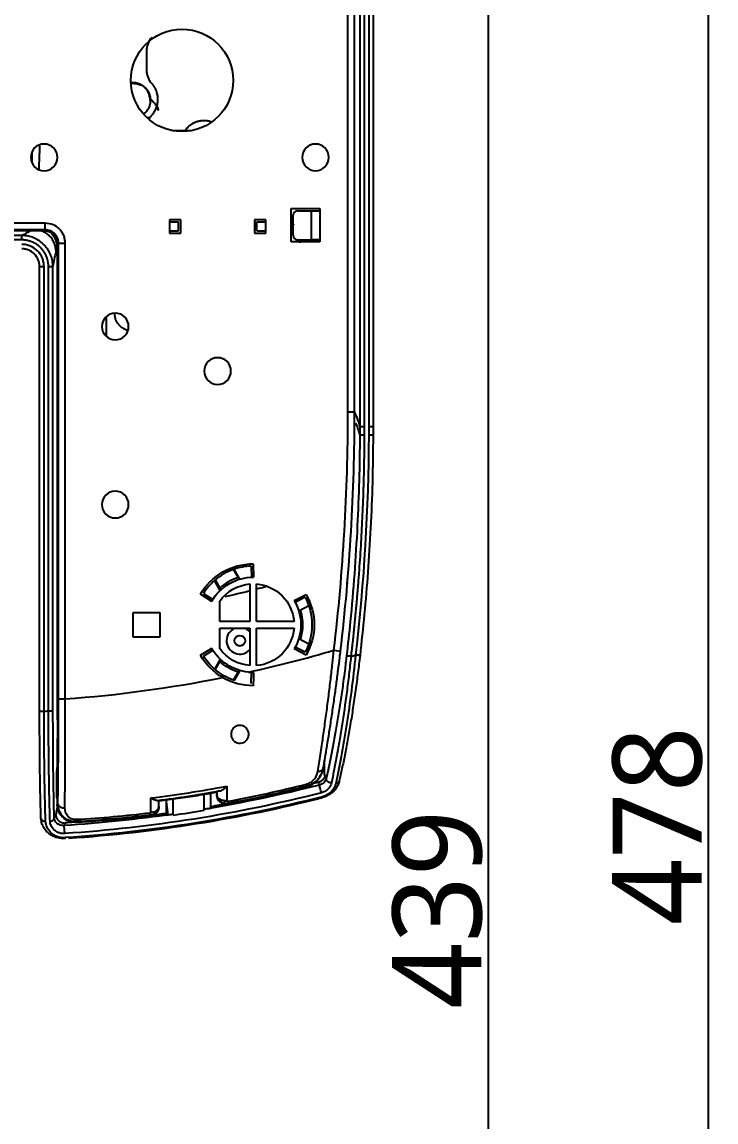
# Model space of a CAD drawing. Header units: millimetres. Extents: x 22 to 2359, y 6 to 1660.
# Drawn here: x 2047.5 to 2203.5, y 1079.8 to 1327 of the extents above; entities that cross this region are included whole.
import ezdxf

# ---------------------------------------------------------------- set-up
doc = ezdxf.new("R2010")
doc.units = ezdxf.units.MM
doc.layers.get('Defpoints').update_dxf_attribs({"linetype": 'CONTINUOUS'})
doc.layers.add('1LINE', color=7, linetype='CONTINUOUS')
doc.styles.add('Annotative', font='malgun.ttf')
doc.dimstyles.new('WOO', dxfattribs={"dimtxt": 20, "dimasz": 2, "dimexe": 1.25, "dimexo": 0.3, "dimgap": 1, "dimtad": 1, "dimdec": 1, "dimzin": 1, "dimdsep": 46, "dimtxsty": 'Annotative', "dimcen": 0, "dimclrd": 1, "dimclre": 1, "dimclrt": 2, "dimadec": 0, "dimazin": 0, "dimtfac": 1, "dimtdec": 1, "dimtofl": 0, "dimtmove": 0, "dimatfit": 3, "dimfxl": 0, "dimarcsym": 0})

# ---------------------------------------------------------------- blocks, each defined once
blk = doc.blocks.new('*D13')
at = {"layer": '1LINE', "color": 1, "lineweight": -2}
for p, q in [((1916.75, 1347.55), (2153.47, 1347.55)), ((2152.22, 1345.55), (2152.22, 910.69)), ((1846.75, 908.69), (2153.47, 908.69))]:
    blk.add_line(p, q, dxfattribs=at)
at = {"layer": '1LINE', "color": 1}
for points in [[(2151.88, 1345.55), (2152.55, 1345.55), (2152.22, 1347.55)], [(2151.88, 910.69), (2152.55, 910.69), (2152.22, 908.69)]]:
    blk.add_solid(points, dxfattribs=at)
at = {"layer": 'Defpoints', "color": 0}
for p in [(1916.45, 1347.55), (1846.45, 908.69), (2152.22, 908.69)]:
    blk.add_point(p, dxfattribs=at)
at = {"layer": '1LINE', "color": 2, "insert": (2140.88, 1127.6), "char_height": 20, "attachment_point": 5, "rotation": 90, "style": 'Annotative'}
blk.add_mtext('439', dxfattribs=at)
blk = doc.blocks.new('*D14')
at = {"layer": '1LINE', "color": 1, "lineweight": -2}
for p, q in [((1916.75, 1386.55), (2202.92, 1386.55)), ((2201.67, 1384.55), (2201.67, 910.69)), ((1846.75, 908.69), (2202.92, 908.69))]:
    blk.add_line(p, q, dxfattribs=at)
at = {"layer": '1LINE', "color": 1}
for points in [[(2201.33, 1384.55), (2202, 1384.55), (2201.67, 1386.55)], [(2201.33, 910.69), (2202, 910.69), (2201.67, 908.69)]]:
    blk.add_solid(points, dxfattribs=at)
at = {"layer": 'Defpoints', "color": 0}
for p in [(1916.45, 1386.55), (1846.45, 908.69), (2201.67, 908.69)]:
    blk.add_point(p, dxfattribs=at)
at = {"layer": '1LINE', "color": 2, "insert": (2190.34, 1146.45), "char_height": 20, "attachment_point": 5, "rotation": 90, "style": 'Annotative'}
blk.add_mtext('478', dxfattribs=at)

msp = doc.modelspace()

# ---------------------------------------------------------------- linework, layer by layer
at = {"layer": '1LINE'}
for p, q in [((2120.73, 1239.38), (2120.73, 1372.55)), ((2122.23, 1239.38), (2122.23, 1372.55)), ((2074.11, 1312.8), (2074.11, 1312.92)), ((2076.09, 1310.57), (2076.09, 1310.69)), ((2076.31, 1309.7), (2076.31, 1309.77)), ((2085.59, 1302.55), (2081.32, 1302.55)), ((2107.95, 1285.05), (2114.45, 1285.05)), ((2107.95, 1277.55), (2107.95, 1285.05)), ((2114.45, 1285.05), (2114.45, 1277.55)), ((2108.45, 1279.05), (2108.45, 1283.55)), ((2109.45, 1284.55), (2112.45, 1284.55)), ((2112.45, 1284.55), (2112.45, 1278.05)), ((2112.45, 1284.55), (2114.45, 1284.55)), ((2052.7, 1281.79), (1995.45, 1281.79)), ((2052.7, 1280.29), (1995.45, 1280.29)), ((2052.7, 1280.29), (2052.45, 1280.03)), ((2052.7, 1280.29), (2052.7, 1281.79)), ((2083.15, 1282.55), (2080.65, 1282.55)), ((2080.65, 1282.55), (2080.65, 1279.55)), ((2080.65, 1282.05), (2082.65, 1282.05)), ((2082.65, 1280.05), (2082.65, 1282.05)), ((2083.15, 1279.55), (2083.15, 1282.55)), ((2102.25, 1282.55), (2099.75, 1282.55)), ((2099.75, 1282.55), (2099.75, 1279.55)), ((2100.25, 1280.05), (2100.25, 1282.05)), ((2100.25, 1282.05), (2102.25, 1282.05)), ((2102.25, 1279.55), (2102.25, 1282.55)), ((2047.48, 1279.01), (1958.85, 1279.01)), ((2047.48, 1278.01), (1958.85, 1278.01)), ((2052.45, 1280.03), (1995.45, 1280.03)), ((2047.48, 1278.01), (2047.48, 1279.01)), ((2052.45, 1280.03), (2052.45, 1280.03)), ((2080.65, 1280.05), (2082.65, 1280.05)), ((2080.65, 1279.55), (2083.15, 1279.55)), ((2099.75, 1279.55), (2102.25, 1279.55)), ((2100.25, 1280.05), (2102.25, 1280.05)), ((2109.45, 1278.05), (2112.45, 1278.05)), ((2114.45, 1278.05), (2112.45, 1278.05)), ((2055.7, 1277.29), (2055.45, 1277.03)), ((2055.45, 1170.23), (2055.45, 1277.03)), ((2055.45, 1277.03), (2055.45, 1277.03)), ((2055.7, 1174.89), (2055.7, 1277.29)), ((2055.7, 1277.29), (2057.2, 1277.29)), ((2057.2, 1174.89), (2057.2, 1277.29)), ((2114.45, 1277.55), (2107.95, 1277.55)), ((2051.43, 1272.05), (2052.43, 1272.05)), ((2120.73, 1239.38), (2122.23, 1239.38)), ((2124.4, 1236.04), (2123.4, 1236.04)), ((2126.4, 1236.04), (2125.4, 1236.04)), ((2124.4, 1234.13), (2123.4, 1234.14)), ((2126.4, 1234.12), (2125.4, 1234.13)), ((2095, 1203.98), (2096.04, 1202.17)), ((2096.47, 1201.83), (2095.19, 1204.04)), ((2098.96, 1204.74), (2099.05, 1202.24)), ((2099.44, 1205.25), (2099.55, 1202.25)), ((2092.05, 1199.28), (2090.77, 1201.49)), ((2090.92, 1201.62), (2091.96, 1199.81)), ((2096.12, 1202.14), (2096.33, 1201.78)), ((2088.28, 1198.57), (2090.39, 1197.24)), ((2092.15, 1199.37), (2091.95, 1199.73)), ((2098.7, 1200.72), (2098.7, 1192.3)), ((2100.2, 1192.3), (2100.2, 1200.72)), ((2090.14, 1196.81), (2087.59, 1198.41)), ((2091.95, 1192.3), (2091.95, 1196.88)), ((2108.67, 1196.99), (2111.32, 1198.39)), ((2111.12, 1197.72), (2108.91, 1196.55)), ((2072.45, 1194.3), (2078.45, 1194.3)), ((2072.45, 1188.8), (2072.45, 1194.3)), ((2078.45, 1194.3), (2078.45, 1188.8)), ((2109.68, 1194.69), (2111.92, 1195.88)), ((2098.7, 1192.3), (2091.95, 1192.3)), ((2108.62, 1192.3), (2100.2, 1192.3)), ((2078.45, 1188.8), (2072.45, 1188.8)), ((2091.95, 1190.8), (2098.7, 1190.8)), ((2091.95, 1186.22), (2091.95, 1190.8)), ((2098.7, 1190.8), (2098.7, 1182.38)), ((2100.2, 1190.8), (2108.62, 1190.8)), ((2100.2, 1182.38), (2100.2, 1190.8)), ((2087.59, 1184.69), (2090.14, 1186.29)), ((2111.12, 1185.38), (2108.91, 1186.55)), ((2111.92, 1187.22), (2109.68, 1188.41)), ((2088.28, 1184.53), (2090.39, 1185.86)), ((2092.05, 1183.83), (2090.77, 1181.61)), ((2092.15, 1183.73), (2091.95, 1183.37)), ((2111.32, 1184.71), (2108.67, 1186.11)), ((2117.58, 1185.84), (2119.07, 1185.66)), ((2090.92, 1181.48), (2091.96, 1183.29)), ((2096.47, 1181.28), (2095.19, 1179.06)), ((2096.12, 1180.96), (2096.33, 1181.32)), ((2095, 1179.12), (2096.04, 1180.93)), ((2098.96, 1178.36), (2099.05, 1180.86)), ((2055.7, 1174.89), (2057.2, 1174.89)), ((2055.34, 1152.66), (2055.34, 1158.85)), ((2079.95, 1151.85), (2079.95, 1152.03)), ((2080.37, 1148.87), (2079.95, 1151.85)), ((2079.95, 1148.81), (2079.95, 1151.85)), ((2093.63, 1151.33), (2093.63, 1151.43)), ((2076.51, 1148.82), (2076.51, 1148.73))]:
    msp.add_line(p, q, dxfattribs=at)
for centre, radius in [((2083.45, 1313.85), 11.5), ((2096.45, 1187.97), 1.2)]:
    msp.add_circle(centre, radius, dxfattribs=at)
at = {"layer": '1LINE', "extrusion": (0, 0, -1)}
for centre in [(-2052.45, 1296.55), (-2113.45, 1296.55), (-2068.45, 1258.55), (-2091.45, 1248.55), (-2068.45, 1218.55)]:
    msp.add_circle(centre, 3, dxfattribs=at)
at = {"layer": '1LINE'}
for centre, radius, start, end in [((2109.45, 1283.55), 1, 90, 180), ((2109.45, 1279.05), 1, 180, 270), ((1663.23, 1239.38), 457.5, 353.279, 0), ((1663.23, 1239.38), 459, 353.279, 360), ((2099.45, 1191.55), 13.2, 109.7099, 130.2901), ((2099.45, 1191.55), 13.2, 92.1415, 108.8615), ((2099.45, 1191.55), 13.2, 131.1385, 147.8585), ((2099.45, 1191.55), 11.15, 107.7939, 132.2061), ((2099.45, 1191.55), 11.15, 342.4725, 17.5275), ((2096.45, 1187.97), 3, 109.3218, 318.5943), ((2096.45, 1187.97), 3, 41.4112, 70.6781), ((2036.05, 1463.59), 289.47, 282.4339, 286.3603), ((2036.05, 1463.49), 291.81, 287.0101, 287.2247), ((2036.05, 1463.59), 289.47, 274.1907, 281.2647), ((2036.05, 1463.49), 291.81, 273.2216, 273.4184), ((2036.05, 1463.49), 320.64, 273.9155, 284.2607), ((2036.05, 1463.49), 317.96, 278.2104, 279.487), ((2036.05, 1463.49), 317.72, 279.4941, 279.7684), ((2036.05, 1463.49), 317.72, 278.0198, 278.2165)]:
    msp.add_arc(centre, radius, start, end, dxfattribs=at)
at = {"layer": '1LINE', "extrusion": (0, 0, -1)}
for centre, radius, start, end in [((-2099.45, 1191.55), 13.7, 30.0499, 89.9501), ((-2099.45, 1191.55), 10.7, 29.4631, 90.5369), ((-2099.45, 1191.55), 9.2, 35.3911, 85.324), ((-2099.45, 1191.55), 9.2, 94.676, 175.324), ((-2099.45, 1191.55), 10.7, 149.4631, 210.5369), ((-2099.45, 1191.55), 13.2, 152.1415, 160.8562), ((-2099.45, 1191.55), 13.7, 150.0499, 209.9501), ((-2099.45, 1191.55), 13.2, 160.8562, 199.1438), ((-2099.45, 1191.55), 9.2, 184.676, 265.324), ((-2099.45, 1191.55), 10.7, 275.791, 330.5369), ((-2099.45, 1191.55), 9.2, 274.676, 324.6089), ((-2099.45, 1191.55), 13.2, 199.1438, 207.8585), ((-2099.45, 1191.55), 13.7, 300.052, 329.9501), ((-2099.45, 1191.55), 13.2, 311.1385, 327.8585), ((-2099.45, 1191.55), 11.15, 287.7939, 312.2061), ((-2036.05, 1463.49), 317.74, 255.7373, 260.5066), ((-2036.05, 1463.49), 319.53, 255.7373, 266.2225), ((-2036.05, 1463.49), 320.46, 255.7389, 266.2145), ((-2036.05, 1463.49), 317.74, 261.7841, 266.2225)]:
    msp.add_arc(centre, radius, start, end, dxfattribs=at)
at = {"layer": '1LINE', "extrusion": (7.49855e-33, 6.12303e-17, -1)}
msp.add_arc((-2099.45, 1191.55), 13.2, 289.7099, 310.2901, dxfattribs=at)
at = {"layer": '1LINE'}
for centre, major_axis, ratio, start_param, end_param in [((2093.27, 1153.39), (-2, 0), 0.999843, 0, 1.752522), ((2076.27, 1150.81), (2, 0), 0.999845, 4.832252, 6.283185)]:
    msp.add_ellipse(centre, major_axis=major_axis, ratio=ratio, start_param=start_param, end_param=end_param, dxfattribs=at)
for points, degree in [([(2124.42, 1389.92), (2124.41, 1290.5), (2124.4, 1236.04)], 2), ([(2075.45, 1320.27), (2075.45, 1318.97), (2075.45, 1317.67), (2075.45, 1316.37)], 3), ([(2076.31, 1309.77), (2076.76, 1309.27), (2077.2, 1308.77), (2077.65, 1308.27)], 3), ([(2076.77, 1309.18), (2076.62, 1309.36), (2076.46, 1309.53), (2076.31, 1309.7)], 3), ([(2076.31, 1309.7), (2076.31, 1309.62), (2076.32, 1309.54), (2076.32, 1309.46)], 3), ([(2076.38, 1305.45), (2076.13, 1305.45), (2075.88, 1305.45), (2075.64, 1305.45)], 3), ([(2049.66, 1297.57), (2049.68, 1296.91), (2049.71, 1296.26), (2049.73, 1295.63)], 3), ([(2049.45, 1280.03), (2048.73, 1279.69), (2048.08, 1279.35), (2047.48, 1279.01)], 3), ([(2051.45, 1172.14), (2051.44, 1205.44), (2051.44, 1238.74), (2051.43, 1272.05)], 3), ([(2053.45, 1172.2), (2053.44, 1213.69), (2053.43, 1272.05)], 2), ([(2066.45, 1256.38), (2066.45, 1257.84), (2066.45, 1259.3), (2066.45, 1260.76)], 3), ([(2122.19, 1239.31), (2122.72, 1238.22), (2123.12, 1237.13), (2123.4, 1236.04)], 3), ([(2122.45, 1236.88), (2122.85, 1235.96), (2123.17, 1235.05), (2123.4, 1234.14)], 3), ([(2124.4, 1236.04), (2124.4, 1235.09), (2124.4, 1234.13)], 2), ([(2124.4, 1234.13), (2124.35, 1221.7), (2122.85, 1196.83), (2121.41, 1184.44)], 2), ([(2125.4, 1234.13), (2125.33, 1217.64), (2124.34, 1201.15), (2122.46, 1184.76)], 3), ([(2095.19, 1204.04), (2095.12, 1204.02), (2095.06, 1204), (2095, 1203.98)], 3), ([(2090.92, 1201.62), (2090.87, 1201.58), (2090.82, 1201.54), (2090.77, 1201.49)], 3), ([(2096.12, 1202.14), (2096.11, 1202.14), (2096.08, 1202.15), (2096.06, 1202.16), (2096.04, 1202.17)], 3), ([(2091.96, 1199.81), (2091.96, 1199.8), (2091.95, 1199.77), (2091.95, 1199.74), (2091.95, 1199.73)], 3), ([(2098.73, 1199.16), (2096.85, 1198.69), (2094.96, 1198.24), (2093.07, 1197.81)], 3), ([(2102.32, 1200.08), (2101.62, 1199.9), (2100.92, 1199.72), (2100.22, 1199.54)], 3), ([(2090.46, 1197.24), (2090.2, 1197.18), (2089.94, 1197.13), (2089.68, 1197.07)], 3), ([(2090.92, 1181.48), (2090.87, 1181.52), (2090.82, 1181.57), (2090.77, 1181.61)], 3), ([(2091.96, 1183.29), (2091.96, 1183.3), (2091.95, 1183.33), (2091.95, 1183.36), (2091.95, 1183.37)], 3), ([(2099.44, 1177.85), (2097.03, 1177.85), (2094.68, 1178.49), (2092.59, 1179.69)], 3), ([(2095.19, 1179.06), (2095.12, 1179.08), (2095.06, 1179.1), (2095, 1179.12)], 3), ([(2096.12, 1180.96), (2096.11, 1180.96), (2096.08, 1180.95), (2096.06, 1180.94), (2096.04, 1180.93)], 3), ([(2098.37, 1180.91), (2098.57, 1180.89), (2098.96, 1180.86), (2099.36, 1180.85), (2099.55, 1180.85)], 3), ([(2099.55, 1180.85), (2099.53, 1180.35), (2099.5, 1179.35), (2099.46, 1178.35), (2099.44, 1177.85)], 3), ([(2115.01, 1158.54), (2115.03, 1158.67)], 1), ([(2115.85, 1156.96), (2115.76, 1157.21), (2115.67, 1157.47), (2115.58, 1157.72)], 3), ([(2089.96, 1150.68), (2097.12, 1151.9), (2104.23, 1153.39), (2111.29, 1155.16)], 3), ([(2111.47, 1155.21), (2111.41, 1155.19), (2111.35, 1155.18), (2111.29, 1155.16)], 3), ([(2111.37, 1155.74), (2111.44, 1155.5), (2111.48, 1155.32), (2111.49, 1155.32)], 3), ([(2111.49, 1155.32), (2111.48, 1155.28), (2111.47, 1155.25), (2111.47, 1155.21)], 3), ([(2114.11, 1156.15), (2113.74, 1156.06), (2113.38, 1155.97), (2113.02, 1155.88)], 3), ([(2114.33, 1155.54), (2114.25, 1155.74), (2114.18, 1155.95), (2114.11, 1156.15)], 3), ([(2055.34, 1152.66), (2055.41, 1151.21)], 1), ([(2078.27, 1151.98), (2079.72, 1152.16), (2082.61, 1152.56), (2086.95, 1153.22), (2089.83, 1153.7), (2091.27, 1153.96)], 3), ([(2081.45, 1149.02), (2081.45, 1149.38), (2081.45, 1150.1), (2081.45, 1151.17), (2081.45, 1151.89), (2081.45, 1152.24)], 3), ([(2088.45, 1150.11), (2088.45, 1150.47), (2088.45, 1151.19), (2088.45, 1152.27), (2088.45, 1152.99), (2088.45, 1153.35)], 3), ([(2089.95, 1150.37), (2089.95, 1151.43), (2089.95, 1152.48), (2089.95, 1153.54)], 3), ([(2091.44, 1152.59), (2091.44, 1152.49)], 1), ([(2115.03, 1152.73), (2115.04, 1152.71), (2115.02, 1152.78), (2114.99, 1152.9)], 3), ([(2059.7, 1147.2), (2066.49, 1147.61), (2073.25, 1148.27), (2079.96, 1149.16)], 3), ([(2076.25, 1149.24), (2070.76, 1148.58), (2065.25, 1148.09), (2059.74, 1147.77)], 3), ([(2079.96, 1149.17), (2078.81, 1149.02), (2077.66, 1148.87), (2076.51, 1148.73)], 3), ([(2078.15, 1150.03), (2078.15, 1150.13)], 1), ([(2093.63, 1151.33), (2092.41, 1151.11), (2091.18, 1150.89), (2089.96, 1150.68)], 3), ([(2093.63, 1151.43), (2093.64, 1151.43), (2093.72, 1151.45), (2093.82, 1151.46)], 3), ([(2055.07, 1149), (2054.96, 1148.71), (2054.85, 1148.42), (2054.75, 1148.13)], 3), ([(2057.2, 1147.02), (2057.13, 1146.83), (2057.05, 1146.63), (2056.98, 1146.43)], 3), ([(2059.2, 1147.18), (2058.53, 1147.13), (2057.87, 1147.08), (2057.2, 1147.02)], 3), ([(2059.75, 1147.32), (2059.71, 1147.28), (2059.67, 1147.24), (2059.63, 1147.2)], 3), ([(2059.63, 1147.2), (2059.66, 1147.2), (2059.68, 1147.2), (2059.7, 1147.2)], 3), ([(2079.95, 1148.81), (2080.09, 1148.83), (2080.23, 1148.85), (2080.37, 1148.87)], 3)]:
    msp.add_open_spline(points, degree=degree, dxfattribs=at)
for points, degree, knots in [([(2125.42, 1389.92), (2125.42, 1372.49), (2125.41, 1337.74), (2125.41, 1286.44), (2125.41, 1252.58), (2125.4, 1236.04)], 3, [0, 0, 0, 0, 0.339747, 0.677578, 1, 1, 1, 1]), ([(2126.42, 1389.92), (2126.42, 1363.78), (2126.41, 1312.49), (2126.41, 1261.2), (2126.4, 1236.04)], 3, [0, 0, 0, 0, 0.509534, 1, 1, 1, 1]), ([(2123.42, 1375.47), (2123.42, 1369.48), (2123.42, 1357.55), (2123.41, 1333.91), (2123.41, 1304.74), (2123.41, 1275.82), (2123.41, 1252.99), (2123.4, 1241.67), (2123.4, 1236.04)], 3, [0, 0, 0, 0, 0.128865, 0.256616, 0.50875, 0.75651, 0.878792, 1, 1, 1, 1]), ([(2076.64, 1323.51), (2076.46, 1323.27), (2076.19, 1322.92), (2075.92, 1322.4), (2075.75, 1321.99), (2075.62, 1321.57), (2075.52, 1321.15), (2075.46, 1320.71), (2075.46, 1320.42), (2075.45, 1320.27)], 3, [0, 0, 0, 0, 0.249985, 0.374735, 0.500485, 0.625722, 0.750081, 0.87452, 1, 1, 1, 1]), ([(2075.45, 1316.37), (2075.45, 1316.3), (2075.46, 1316.15), (2075.48, 1315.86), (2075.52, 1315.49), (2075.62, 1315.06), (2075.75, 1314.64), (2075.92, 1314.24), (2076.13, 1313.85), (2076.37, 1313.48), (2076.55, 1313.25), (2076.64, 1313.13)], 3, [0, 0, 0, 0, 0.062948, 0.12555, 0.250182, 0.374886, 0.500583, 0.625806, 0.750144, 0.874554, 1, 1, 1, 1]), ([(2071.99, 1313.39), (2072.05, 1313.4), (2072.16, 1313.4), (2072.34, 1313.41), (2072.52, 1313.4), (2072.71, 1313.39), (2072.89, 1313.37), (2073.08, 1313.34), (2073.25, 1313.3), (2073.44, 1313.25), (2073.61, 1313.2), (2073.84, 1313.11), (2074.07, 1313.02), (2074.29, 1312.9), (2074.45, 1312.8), (2074.6, 1312.7), (2074.8, 1312.56), (2075.03, 1312.37), (2075.29, 1312.11), (2075.53, 1311.82), (2075.74, 1311.51), (2075.92, 1311.19), (2076.07, 1310.85), (2076.18, 1310.5), (2076.27, 1310.14), (2076.3, 1309.89), (2076.31, 1309.77)], 3, [0, 0, 0, 0, 0.02809, 0.053355, 0.086996, 0.112246, 0.14601, 0.171462, 0.2055, 0.230889, 0.264601, 0.289836, 0.348772, 0.382656, 0.408205, 0.442106, 0.467412, 0.526287, 0.585354, 0.644833, 0.703848, 0.762734, 0.822001, 0.881435, 0.940598, 1, 1, 1, 1]), ([(2073.9, 1312.85), (2073.82, 1312.88), (2073.73, 1312.91), (2073.44, 1312.99), (2073.23, 1313.05), (2072.7, 1313.13), (2072.37, 1313.15), (2072.05, 1313.13)], 3, [0, 0, 0, 0, 0.156489, 0.156489, 0.498408, 0.498408, 1, 1, 1, 1]), ([(2074.11, 1312.8), (2074.1, 1312.8), (2074.07, 1312.8), (2073.96, 1312.83), (2073.9, 1312.85)], 3, [0, 0, 0, 0, 0.413147, 1, 1, 1, 1]), ([(2076.09, 1310.69), (2076.07, 1310.75), (2076.03, 1310.87), (2075.92, 1311.11), (2075.78, 1311.39), (2075.57, 1311.71), (2075.33, 1312), (2075.06, 1312.28), (2074.77, 1312.52), (2074.5, 1312.71), (2074.27, 1312.84), (2074.16, 1312.9), (2074.11, 1312.92)], 3, [0, 0, 0, 0, 0.062813, 0.125261, 0.249615, 0.374241, 0.49983, 0.624493, 0.748833, 0.873995, 0.945995, 1, 1, 1, 1]), ([(2076.64, 1313.13), (2076.69, 1313.07), (2076.79, 1312.96), (2076.94, 1312.75), (2077.12, 1312.49), (2077.31, 1312.17), (2077.48, 1311.82), (2077.62, 1311.46), (2077.75, 1311.08), (2077.84, 1310.7), (2077.91, 1310.32), (2077.95, 1309.93), (2077.96, 1309.54), (2077.94, 1309.15), (2077.9, 1308.76), (2077.83, 1308.38), (2077.73, 1308), (2077.6, 1307.63), (2077.45, 1307.27), (2077.28, 1306.92), (2077.08, 1306.59), (2076.85, 1306.26), (2076.61, 1305.96), (2076.34, 1305.67), (2076.09, 1305.44), (2075.92, 1305.3), (2075.85, 1305.24)], 3, [0, 0, 0, 0, 0.025366, 0.050599, 0.088291, 0.132194, 0.176231, 0.220599, 0.264804, 0.308756, 0.352672, 0.396772, 0.441171, 0.485297, 0.529218, 0.573153, 0.617322, 0.661709, 0.70577, 0.749673, 0.793638, 0.837887, 0.882223, 0.926229, 0.970127, 1, 1, 1, 1]), ([(2076.32, 1309.36), (2076.31, 1309.54), (2076.29, 1309.72), (2076.23, 1310.04), (2076.2, 1310.18), (2076.15, 1310.35), (2076.14, 1310.39), (2076.12, 1310.47), (2076.11, 1310.51), (2076.1, 1310.55), (2076.1, 1310.56), (2076.09, 1310.57), (2076.09, 1310.57), (2076.09, 1310.57)], 3, [0, 0, 0, 0, 0.387867, 0.387867, 0.705286, 0.705286, 0.813323, 0.813323, 0.923073, 0.923073, 0.983221, 0.983221, 1, 1, 1, 1]), ([(2076.32, 1309.46), (2076.32, 1309.4), (2076.33, 1309.27), (2076.31, 1309), (2076.27, 1308.67), (2076.18, 1308.29), (2076.05, 1307.91), (2075.89, 1307.55), (2075.69, 1307.2), (2075.46, 1306.88), (2075.21, 1306.6), (2075.04, 1306.44), (2074.97, 1306.38)], 3, [0, 0, 0, 0, 0.057312, 0.114283, 0.227747, 0.341555, 0.456125, 0.569756, 0.683298, 0.797783, 0.911752, 1, 1, 1, 1]), ([(2077.65, 1308.27), (2077.66, 1308.25), (2077.69, 1308.22), (2077.74, 1308.16), (2077.8, 1308.07), (2077.86, 1307.97), (2077.92, 1307.85), (2077.97, 1307.75), (2078.01, 1307.63), (2078.04, 1307.51), (2078.06, 1307.39), (2078.07, 1307.28), (2078.08, 1307.19), (2078.08, 1307.15), (2078.08, 1307.15)], 3, [0, 0, 0, 0, 0.049829, 0.099419, 0.19813, 0.310748, 0.395523, 0.509332, 0.594265, 0.706938, 0.791448, 0.904718, 0.990135, 1, 1, 1, 1]), ([(2078.08, 1307.08), (2078.08, 1307.08), (2078.08, 1307.13), (2078.07, 1307.22), (2078.06, 1307.34), (2078.03, 1307.46), (2078, 1307.58), (2077.96, 1307.69), (2077.91, 1307.81), (2077.86, 1307.91), (2077.79, 1308.02), (2077.72, 1308.11), (2077.67, 1308.17), (2077.65, 1308.2)], 3, [0, 0, 0, 0, 0.00865, 0.121813, 0.207254, 0.320356, 0.404828, 0.517565, 0.602634, 0.716458, 0.801409, 0.91465, 1, 1, 1, 1]), ([(2084.17, 1302.6), (2084.17, 1302.62), (2084.27, 1302.77), (2084.48, 1303.04), (2084.81, 1303.41), (2085.12, 1303.69), (2085.38, 1303.89), (2085.59, 1304.04), (2085.79, 1304.16), (2086.01, 1304.29), (2086.22, 1304.4), (2086.46, 1304.5), (2086.68, 1304.58), (2086.92, 1304.66), (2087.15, 1304.72), (2087.4, 1304.78), (2087.63, 1304.82), (2087.89, 1304.85), (2088.12, 1304.87), (2088.38, 1304.87), (2088.61, 1304.87), (2088.87, 1304.85), (2089.1, 1304.82), (2089.36, 1304.77), (2089.59, 1304.72), (2089.77, 1304.67), (2089.87, 1304.64), (2089.9, 1304.63)], 3, [0, 0, 0, 0, 0.007008, 0.08258, 0.158015, 0.232982, 0.275901, 0.30823, 0.351577, 0.383969, 0.426938, 0.45908, 0.501927, 0.534134, 0.577279, 0.609816, 0.652966, 0.685177, 0.728029, 0.760175, 0.80315, 0.835547, 0.878894, 0.911223, 0.954148, 0.986285, 1, 1, 1, 1]), ([(2051.43, 1299.17), (2051.37, 1297.31), (2051.31, 1295.57), (2051.25, 1293.91), (2051.25, 1293.87), (2051.25, 1293.83)], 3, [0, 0, 0, 0, 0.977885, 0.977885, 1, 1, 1, 1]), ([(2057.2, 1277.29), (2057.18, 1277.59), (2057.15, 1278.18), (2056.88, 1279.03), (2056.47, 1279.79), (2055.75, 1280.67), (2054.52, 1281.57), (2053.32, 1281.71), (2052.7, 1281.79)], 3, [0, 0, 0, 0, 0.127969, 0.252719, 0.374239, 0.492518, 0.738821, 1, 1, 1, 1]), ([(2055.7, 1277.29), (2055.68, 1277.55), (2055.64, 1278.08), (2055.33, 1278.8), (2054.79, 1279.51), (2053.91, 1280.14), (2053.11, 1280.24), (2052.7, 1280.29)], 3, [0, 0, 0, 0, 0.170047, 0.334122, 0.492232, 0.739246, 1, 1, 1, 1]), ([(2107.97, 1282.04), (2108, 1282.02), (2108.12, 1281.9), (2108.29, 1281.71), (2108.44, 1281.53), (2108.52, 1281.45), (2108.53, 1281.43)], 3, [0, 0, 0, 0, 0.151604, 0.589257, 0.915664, 1, 1, 1, 1]), ([(2054.43, 1272.05), (2054.41, 1272.47), (2054.36, 1273.29), (2054.02, 1274.49), (2053.49, 1275.6), (2052.79, 1276.6), (2051.92, 1277.45), (2050.91, 1278.13), (2049.82, 1278.63), (2048.67, 1278.94), (2047.88, 1278.99), (2047.48, 1279.01)], 3, [0, 0, 0, 0, 0.114378, 0.227426, 0.339676, 0.45151, 0.563024, 0.673387, 0.782773, 0.89154, 1, 1, 1, 1]), ([(2053.43, 1272.05), (2053.43, 1272.82), (2053.23, 1273.58), (2053.14, 1273.91), (2053.01, 1274.24), (2052.89, 1274.55), (2052.73, 1274.84), (2052.59, 1275.11), (2052.26, 1275.61), (2051.91, 1276.04), (2051.53, 1276.43), (2050.9, 1276.96), (2049.92, 1277.5), (2049.39, 1277.68), (2048.9, 1277.85), (2048.39, 1277.93), (2047.94, 1278.01), (2047.48, 1278.01)], 2, [0, 0, 0, 0.125, 0.125, 0.1875, 0.1875, 0.25, 0.25, 0.3125, 0.375, 0.4375, 0.5, 0.625, 0.75, 0.75, 0.875, 0.875, 1, 1, 1]), ([(2055.15, 1275.39), (2055.13, 1275.69), (2055.09, 1276.27), (2054.83, 1277.09), (2054.55, 1277.69), (2054.31, 1278.12), (2054.02, 1278.52), (2053.59, 1279.02), (2053.06, 1279.44), (2052.5, 1279.77), (2052.13, 1279.94), (2051.91, 1280.02), (2051.85, 1280.05)], 3, [0, 0, 0, 0, 0.168765, 0.325748, 0.405108, 0.486765, 0.568886, 0.64937, 0.80748, 0.887219, 0.966329, 1, 1, 1, 1]), ([(2055.45, 1277.03), (2055.45, 1277.16), (2055.43, 1277.45), (2055.34, 1277.89), (2055.16, 1278.35), (2054.9, 1278.79), (2054.56, 1279.19), (2054.16, 1279.52), (2053.72, 1279.77), (2053.26, 1279.93), (2052.83, 1280.02), (2052.57, 1280.03), (2052.45, 1280.03)], 3, [0, 0, 0, 0, 0.081283, 0.181487, 0.286857, 0.395494, 0.505749, 0.616082, 0.72436, 0.828107, 0.924874, 1, 1, 1, 1]), ([(2054.21, 1279.43), (2054.32, 1279.3), (2054.62, 1278.91), (2054.98, 1278.24), (2055.3, 1277.32), (2055.34, 1276.68), (2055.37, 1276.3)], 3, [0, 0, 0, 0, 0.148785, 0.432607, 0.664527, 1, 1, 1, 1]), ([(2109.92, 1278.06), (2109.92, 1278.04), (2109.93, 1277.91), (2109.95, 1277.68), (2109.95, 1277.46), (2109.95, 1277.37)], 3, [0, 0, 0, 0, 0.075973, 0.603894, 1, 1, 1, 1]), ([(2110.22, 1277.49), (2110.22, 1277.55), (2110.22, 1277.73), (2110.21, 1277.92), (2110.2, 1278.05), (2110.2, 1278.06)], 3, [0, 0, 0, 0, 0.288324, 0.974761, 1, 1, 1, 1]), ([(2052.43, 1272.05), (2052.41, 1272.38), (2052.37, 1273.03), (2051.98, 1274.27), (2051.08, 1275.64), (2049.71, 1276.56), (2048.46, 1276.95), (2047.81, 1276.99), (2047.48, 1277.01)], 3, [0, 0, 0, 0, 0.129832, 0.249558, 0.498754, 0.749007, 0.871974, 1, 1, 1, 1]), ([(2051.43, 1272.05), (2051.42, 1272.31), (2051.39, 1272.82), (2051.08, 1273.81), (2050.36, 1274.92), (2049.26, 1275.65), (2048.27, 1275.96), (2047.75, 1275.99), (2047.48, 1276.01)], 3, [0, 0, 0, 0, 0.124604, 0.249813, 0.498945, 0.74902, 0.870877, 1, 1, 1, 1]), ([(2055.15, 1275.39), (2055, 1274.83), (2054.68, 1273.72), (2054.52, 1272.6), (2054.43, 1272.05)], 3, [0, 0, 0, 0, 0.500055, 1, 1, 1, 1]), ([(2055.37, 1276.3), (2055.33, 1276.14), (2055.26, 1275.82), (2055.19, 1275.54), (2055.15, 1275.39)], 3, [0, 0, 0, 0, 0.499136, 1, 1, 1, 1]), ([(2055.48, 1277.16), (2055.47, 1277.07), (2055.43, 1276.76), (2055.4, 1276.49), (2055.37, 1276.3)], 3, [0, 0, 0, 0, 0.268513, 1, 1, 1, 1]), ([(2052.44, 1172.14), (2052.44, 1187.99), (2052.44, 1220.37), (2052.43, 1253.67), (2052.43, 1271.12), (2052.43, 1272.05)], 3, [0, 0, 0, 0, 0.476019, 0.972143, 1, 1, 1, 1]), ([(2054.45, 1172.2), (2054.44, 1187.94), (2054.44, 1220.17), (2054.43, 1253.45), (2054.43, 1270.99), (2054.43, 1272.05)], 3, [0, 0, 0, 0, 0.47307, 0.968256, 1, 1, 1, 1]), ([(2071.26, 1257.68), (2071.26, 1257.68), (2071.19, 1257.7), (2071.06, 1257.74), (2070.87, 1257.81), (2070.7, 1257.88), (2070.51, 1257.97), (2070.35, 1258.05), (2070.17, 1258.16), (2070.02, 1258.26), (2069.85, 1258.38), (2069.71, 1258.5), (2069.55, 1258.64), (2069.42, 1258.77), (2069.25, 1258.96), (2069.05, 1259.21), (2068.84, 1259.54), (2068.66, 1259.88), (2068.52, 1260.24), (2068.42, 1260.62), (2068.35, 1261), (2068.33, 1261.26), (2068.33, 1261.39)], 3, [0, 0, 0, 0, 0.000317, 0.04406, 0.076968, 0.121085, 0.154252, 0.198199, 0.231033, 0.274746, 0.307562, 0.351463, 0.384579, 0.428761, 0.461701, 0.538227, 0.614916, 0.692191, 0.768877, 0.845404, 0.922508, 1, 1, 1, 1]), ([(2122.22, 1236.75), (2122.22, 1236.78), (2122.22, 1236.82), (2122.22, 1236.89), (2122.22, 1236.93), (2122.22, 1236.99), (2122.22, 1237.02), (2122.22, 1237.09), (2122.22, 1237.12), (2122.22, 1237.19), (2122.22, 1237.22), (2122.22, 1237.27), (2122.22, 1237.3), (2122.22, 1237.34), (2122.22, 1237.36), (2122.22, 1237.38)], 3, [0, 0, 0, 0, 0.315213, 0.315213, 0.531935, 0.531935, 0.682353, 0.682353, 0.838388, 0.838388, 0.901766, 0.901766, 0.966422, 0.966422, 1, 1, 1, 1]), ([(2123.4, 1236.04), (2123.4, 1235.72), (2123.4, 1235.09), (2123.4, 1234.45), (2123.4, 1234.14)], 3, [0, 0, 0, 0, 0.49954, 1, 1, 1, 1]), ([(2125.4, 1236.04), (2125.4, 1235.84), (2125.4, 1235.41), (2125.4, 1234.77), (2125.4, 1234.34), (2125.4, 1234.13)], 3, [0, 0, 0, 0, 0.31374, 0.669432, 1, 1, 1, 1]), ([(2126.4, 1236.04), (2126.4, 1235.72), (2126.4, 1235.08), (2126.4, 1234.44), (2126.4, 1234.12)], 3, [0, 0, 0, 0, 0.49954, 1, 1, 1, 1]), ([(2123.4, 1234.14), (2123.37, 1227.34), (2122.99, 1213.36), (2121.76, 1196.83), (2120.72, 1187.12), (2120.42, 1184.56)], 3, [0, 0, 0, 0, 0.410464, 0.844145, 1, 1, 1, 1]), ([(2126.4, 1234.12), (2126.36, 1230.59), (2126.28, 1223.65), (2125.87, 1213.4), (2125.25, 1203.51), (2124.46, 1193.95), (2123.78, 1187.71), (2123.45, 1184.65)], 3, [0, 0, 0, 0, 0.213493, 0.420241, 0.620242, 0.813496, 1, 1, 1, 1]), ([(2120.57, 1200.35), (2120.57, 1200.37), (2120.57, 1200.39), (2120.57, 1200.44), (2120.57, 1200.46), (2120.58, 1200.52), (2120.58, 1200.55), (2120.59, 1200.68), (2120.6, 1200.75), (2120.61, 1200.88), (2120.62, 1200.94), (2120.62, 1200.99)], 3, [0, 0, 0, 0, 0.041612, 0.041612, 0.096349, 0.096349, 0.197621, 0.197621, 0.542434, 0.542434, 1, 1, 1, 1]), ([(2089.71, 1197.66), (2089.67, 1197.63), (2089.54, 1197.51), (2089.39, 1197.4), (2089.29, 1197.32)], 3, [0, 0, 0, 0, 0.285354, 1, 1, 1, 1]), ([(2113.96, 1158.64), (2114.06, 1159.24), (2114.25, 1160.45), (2114.56, 1162.4), (2114.93, 1164.86), (2115.39, 1167.97), (2115.91, 1171.72), (2116.41, 1175.56), (2116.86, 1179.28), (2117.25, 1182.69), (2117.48, 1184.84), (2117.58, 1185.84)], 3, [0, 0, 0, 0, 0.07745, 0.157157, 0.239122, 0.371321, 0.512644, 0.649647, 0.779954, 0.898575, 1, 1, 1, 1]), ([(2115.19, 1159.33), (2115.23, 1159.51), (2115.39, 1160.47), (2115.72, 1162.35), (2116.19, 1165.13), (2116.68, 1168.21), (2117.18, 1171.5), (2117.67, 1174.86), (2118.13, 1178.18), (2118.54, 1181.3), (2118.85, 1183.78), (2119.02, 1185.19), (2119.07, 1185.66)], 3, [0, 0, 0, 0, 0.023855, 0.128758, 0.244366, 0.366934, 0.492679, 0.617779, 0.738386, 0.850663, 0.950798, 1, 1, 1, 1]), ([(2120.42, 1184.56), (2120.29, 1183.47), (2120.06, 1181.52), (2119.72, 1178.93), (2119.33, 1176.14), (2118.87, 1172.98), (2118.09, 1168.14), (2117.27, 1163.63), (2116.59, 1160.31), (2116.19, 1158.44), (2115.99, 1157.57), (2115.85, 1156.96)], 3, [0, 0, 0, 0, 0.10572, 0.190595, 0.254582, 0.38193, 0.508598, 0.75781, 0.879909, 0.915744, 1, 1, 1, 1]), ([(2121.41, 1184.44), (2121.34, 1183.77), (2121.2, 1182.43), (2120.89, 1179.75), (2120.31, 1175.12), (2119.57, 1169.94), (2118.79, 1165.17), (2118.19, 1161.82), (2117.6, 1158.77), (2117.22, 1156.94), (2117.03, 1156.05)], 3, [0, 0, 0, 0, 0.063542, 0.127154, 0.254473, 0.508164, 0.637512, 0.757749, 0.881938, 1, 1, 1, 1]), ([(2122.46, 1184.76), (2121.89, 1179.38), (2121.2, 1174), (2119.65, 1164.1), (2118.8, 1159.57), (2118, 1155.89)], 3, [0, 0, 0, 0, 0.5, 0.5, 1, 1, 1, 1]), ([(2123.45, 1184.65), (2123.37, 1184), (2123.22, 1182.7), (2122.89, 1180.08), (2122.45, 1176.78), (2121.88, 1172.87), (2121.28, 1169.1), (2120.65, 1165.53), (2120.02, 1162.21), (2119.4, 1159.15), (2118.99, 1157.34), (2118.79, 1156.45)], 3, [0, 0, 0, 0, 0.061962, 0.123271, 0.249925, 0.378964, 0.506722, 0.632701, 0.757311, 0.87928, 1, 1, 1, 1]), ([(2055.55, 1151.36), (2055.58, 1153.12), (2055.6, 1155.04), (2055.62, 1156.75), (2055.63, 1158.57), (2055.65, 1160.18), (2055.66, 1161.86), (2055.67, 1163.36), (2055.68, 1164.9), (2055.68, 1166.47), (2055.69, 1168.07), (2055.69, 1169.16), (2055.69, 1170.26), (2055.7, 1172.56), (2055.7, 1174.89)], 2, [0, 0, 0, 0.125, 0.125, 0.25, 0.25, 0.375, 0.375, 0.5, 0.5, 0.642857, 0.642857, 0.75, 0.75, 1, 1, 1]), ([(2057.12, 1150.41), (2057.13, 1151.24), (2057.14, 1152.95), (2057.17, 1155.79), (2057.19, 1158.95), (2057.2, 1162.44), (2057.21, 1166.06), (2057.21, 1170.24), (2057.2, 1173.17), (2057.2, 1174.89)], 3, [0, 0, 0, 0, 0.11852, 0.244633, 0.378347, 0.519667, 0.668589, 0.8048, 1, 1, 1, 1]), ([(2051.75, 1148.12), (2051.74, 1148.52), (2051.71, 1149.31), (2051.66, 1151), (2051.61, 1153.23), (2051.56, 1156.09), (2051.51, 1159.11), (2051.48, 1162.25), (2051.46, 1165.49), (2051.45, 1168.25), (2051.45, 1170.47), (2051.45, 1171.58), (2051.45, 1172.14)], 3, [0, 0, 0, 0, 0.062393, 0.12488, 0.249761, 0.374668, 0.499641, 0.624683, 0.749773, 0.874885, 0.937309, 1, 1, 1, 1]), ([(2052.78, 1147.42), (2052.76, 1148.05), (2052.72, 1149.32), (2052.67, 1151.43), (2052.62, 1153.7), (2052.57, 1156.15), (2052.53, 1159.12), (2052.49, 1162.78), (2052.46, 1167.28), (2052.45, 1170.47), (2052.44, 1172.14)], 3, [0, 0, 0, 0, 0.095518, 0.193249, 0.293181, 0.395334, 0.49972, 0.651212, 0.817959, 1, 1, 1, 1]), ([(2053.79, 1147.42), (2053.77, 1148.1), (2053.72, 1149.47), (2053.66, 1151.73), (2053.61, 1154.14), (2053.56, 1156.9), (2053.52, 1160.03), (2053.48, 1163.71), (2053.46, 1167.79), (2053.45, 1170.7), (2053.45, 1172.2)], 3, [0, 0, 0, 0, 0.102796, 0.206689, 0.311681, 0.417775, 0.548586, 0.682971, 0.837193, 1, 1, 1, 1]), ([(2054.75, 1148.13), (2054.64, 1151.27), (2054.57, 1155.04), (2054.47, 1163.28), (2054.45, 1167.74), (2054.45, 1172.2)], 3, [0, 0, 0, 0, 0.5, 0.5, 1, 1, 1, 1]), ([(2055.45, 1170.23), (2055.44, 1168.62), (2055.43, 1166.33), (2055.41, 1164.84), (2055.4, 1163.4), (2055.39, 1162.01), (2055.36, 1160.04), (2055.34, 1158.85)], 2, [0, 0, 0, 0.25, 0.375, 0.5, 0.625, 0.75, 1, 1, 1]), ([(2096.45, 1164.95), (2096.24, 1164.95), (2096.02, 1164.99), (2095.61, 1165.12), (2095.42, 1165.23), (2095.08, 1165.48), (2094.92, 1165.64), (2094.67, 1166.01), (2094.57, 1166.23), (2094.46, 1166.68), (2094.44, 1166.93), (2094.49, 1167.4), (2094.56, 1167.64), (2094.78, 1168.06), (2094.92, 1168.26), (2095.26, 1168.57), (2095.45, 1168.7), (2095.86, 1168.87), (2096.08, 1168.93), (2096.35, 1168.95), (2096.4, 1168.95), (2096.67, 1168.95), (2096.89, 1168.91), (2097.3, 1168.77), (2097.5, 1168.67), (2097.84, 1168.41), (2097.99, 1168.24), (2098.24, 1167.88), (2098.33, 1167.67), (2098.45, 1167.23), (2098.47, 1166.99), (2098.42, 1166.52), (2098.35, 1166.28), (2098.14, 1165.85), (2098, 1165.65), (2097.65, 1165.33), (2097.45, 1165.2), (2097.04, 1165.03), (2096.83, 1164.97), (2096.56, 1164.95), (2096.51, 1164.95), (2096.45, 1164.95)], 3, [0, 0, 0, 0, 0.050748, 0.050748, 0.10132, 0.10132, 0.154548, 0.154548, 0.211549, 0.211549, 0.270575, 0.270575, 0.328928, 0.328928, 0.384631, 0.384631, 0.437349, 0.437349, 0.487937, 0.487937, 0.500047, 0.500047, 0.551041, 0.551041, 0.601947, 0.601947, 0.654192, 0.654192, 0.709057, 0.709057, 0.766615, 0.766615, 0.825689, 0.825689, 0.883675, 0.883675, 0.937859, 0.937859, 0.98778, 0.98778, 1, 1, 1, 1]), ([(2111.49, 1155.32), (2111.7, 1155.38), (2112.13, 1155.51), (2112.96, 1155.92), (2113.98, 1156.71), (2114.68, 1157.74), (2115.05, 1158.67), (2115.14, 1159.1), (2115.19, 1159.33)], 3, [0, 0, 0, 0, 0.107328, 0.219775, 0.454275, 0.751378, 0.870495, 1, 1, 1, 1]), ([(2115.58, 1157.72), (2115.57, 1157.76), (2115.52, 1157.9), (2115.46, 1158.36), (2115.44, 1159.3), (2115.48, 1160.4), (2115.52, 1161.13), (2115.53, 1161.32)], 3, [0, 0, 0, 0, 0.084737, 0.310865, 0.611995, 0.903101, 1, 1, 1, 1]), ([(2111.37, 1155.74), (2111.52, 1155.78), (2111.83, 1155.87), (2112.26, 1156.09), (2112.67, 1156.37), (2113.04, 1156.71), (2113.36, 1157.12), (2113.63, 1157.58), (2113.85, 1158.09), (2113.92, 1158.46), (2113.96, 1158.64)], 3, [0, 0, 0, 0, 0.101221, 0.204712, 0.315034, 0.433129, 0.560264, 0.697113, 0.846049, 1, 1, 1, 1]), ([(2111.47, 1155.21), (2111.69, 1155.28), (2112.16, 1155.41), (2113.02, 1155.85), (2113.97, 1156.62), (2114.65, 1157.62), (2114.93, 1158.29), (2115, 1158.53), (2115.01, 1158.54)], 3, [0, 0, 0, 0, 0.138797, 0.284303, 0.567711, 0.851122, 0.993142, 1, 1, 1, 1]), ([(2115.85, 1156.96), (2115.78, 1156.68), (2115.64, 1156.4), (2115.14, 1155.88), (2114.77, 1155.65), (2114.33, 1155.54)], 3, [0, 0, 0, 0, 0.5, 0.5, 1, 1, 1, 1]), ([(2076.43, 1152.64), (2079.28, 1153.01), (2084.99, 1153.75), (2090.66, 1154.76), (2093.49, 1155.26)], 3, [0, 0, 0, 0, 0.499916, 1, 1, 1, 1]), ([(2077.89, 1152.07), (2080.24, 1152.38), (2084.93, 1153.01), (2089.59, 1153.81), (2091.92, 1154.21)], 3, [0, 0, 0, 0, 0.50105, 1, 1, 1, 1]), ([(2091.92, 1154.21), (2091.72, 1154.17), (2091.57, 1154.14), (2091.35, 1154.09), (2091.28, 1154.07), (2091.27, 1154.06), (2091.27, 1154.06), (2091.27, 1154.06)], 3, [0, 0, 0, 0, 0.447321, 0.447321, 0.936709, 0.936709, 1, 1, 1, 1]), ([(2091.92, 1154.21), (2092.04, 1154.25), (2092.29, 1154.33), (2092.69, 1154.57), (2093.03, 1154.83), (2093.3, 1155.07), (2093.43, 1155.2), (2093.49, 1155.26)], 3, [0, 0, 0, 0, 0.250004, 0.499959, 0.749902, 0.874921, 1, 1, 1, 1]), ([(2093.49, 1155.26), (2093.5, 1154.7), (2093.51, 1153.57), (2093.52, 1152.52), (2093.52, 1152)], 3, [0, 0, 0, 0, 0.500595, 1, 1, 1, 1]), ([(2093.74, 1151.89), (2096.69, 1152.46), (2102.6, 1153.6), (2108.45, 1155.02), (2111.37, 1155.74)], 3, [0, 0, 0, 0, 0.499615, 1, 1, 1, 1]), ([(2093.82, 1151.46), (2096.77, 1152.03), (2102.69, 1153.18), (2108.55, 1154.6), (2111.49, 1155.32)], 3, [0, 0, 0, 0, 0.498619, 1, 1, 1, 1]), ([(2114.77, 1153.8), (2114.71, 1154.04), (2114.6, 1154.47), (2114.41, 1155.21), (2114.34, 1155.5), (2114.33, 1155.54)], 3, [0, 0, 0, 0, 0.5, 0.5, 1, 1, 1, 1]), ([(2117.03, 1156.05), (2116.97, 1155.85), (2116.85, 1155.44), (2116.53, 1154.94), (2116.16, 1154.54), (2115.78, 1154.24), (2115.31, 1153.97), (2114.95, 1153.86), (2114.77, 1153.8)], 3, [0, 0, 0, 0, 0.217649, 0.449335, 0.575591, 0.715133, 0.858525, 1, 1, 1, 1]), ([(2118, 1155.89), (2117.87, 1155.27), (2117.56, 1154.66), (2116.57, 1153.59), (2115.83, 1153.12), (2114.99, 1152.9)], 3, [0, 0, 0, 0, 0.5, 0.5, 1, 1, 1, 1]), ([(2118.79, 1156.45), (2118.76, 1156.32), (2118.69, 1156.06), (2118.51, 1155.58), (2118.23, 1155.03), (2117.81, 1154.44), (2117.32, 1153.93), (2116.78, 1153.51), (2116.2, 1153.17), (2115.62, 1152.9), (2115.22, 1152.79), (2115.03, 1152.73)], 3, [0, 0, 0, 0, 0.082533, 0.161889, 0.311145, 0.447972, 0.574754, 0.693057, 0.80316, 0.90557, 1, 1, 1, 1]), ([(2076.45, 1149.41), (2076.44, 1149.93), (2076.44, 1150.96), (2076.43, 1152.08), (2076.43, 1152.64)], 3, [0, 0, 0, 0, 0.497972, 1, 1, 1, 1]), ([(2077.89, 1152.07), (2077.79, 1152.07), (2077.59, 1152.07), (2077.28, 1152.17), (2077.03, 1152.29), (2076.77, 1152.42), (2076.56, 1152.56), (2076.43, 1152.64)], 3, [0, 0, 0, 0, 0.249849, 0.499701, 0.624806, 0.749911, 1, 1, 1, 1]), ([(2077.89, 1152.07), (2078.06, 1152.08), (2078.16, 1152.09), (2078.25, 1152.09), (2078.27, 1152.09), (2078.27, 1152.09)], 3, [0, 0, 0, 0, 0.641078, 0.641078, 1, 1, 1, 1]), ([(2078.27, 1150.81), (2078.27, 1151.02), (2078.27, 1151.33), (2078.27, 1151.75), (2078.27, 1151.98), (2078.27, 1152.09)], 3, [0, 0, 0, 0, 0.488816, 0.74139, 1, 1, 1, 1]), ([(2091.27, 1154.06), (2091.27, 1154), (2091.27, 1153.89), (2091.27, 1153.72), (2091.27, 1153.56), (2091.27, 1153.45), (2091.27, 1153.39)], 3, [0, 0, 0, 0, 0.24577, 0.496148, 0.746339, 1, 1, 1, 1]), ([(2093.52, 1152), (2093.38, 1151.99), (2093.1, 1151.98), (2092.54, 1152.06), (2092.03, 1152.26), (2091.65, 1152.55), (2091.43, 1152.81), (2091.3, 1153.09), (2091.27, 1153.29), (2091.27, 1153.39), (2091.27, 1153.39)], 3, [0, 0, 0, 0, 0.125181, 0.250361, 0.499308, 0.624484, 0.749658, 0.8747, 0.999735, 1, 1, 1, 1]), ([(2093.63, 1151.33), (2093.41, 1151.29), (2093.18, 1151.29), (2092.73, 1151.36), (2092.52, 1151.43), (2092.12, 1151.64), (2091.94, 1151.79), (2091.64, 1152.12), (2091.51, 1152.31), (2091.34, 1152.72), (2091.28, 1152.95), (2091.27, 1153.21), (2091.27, 1153.26), (2091.27, 1153.3)], 3, [0, 0, 0, 0, 0.192533, 0.192533, 0.385065, 0.385065, 0.577607, 0.577607, 0.770178, 0.770178, 0.962781, 0.962781, 1, 1, 1, 1]), ([(2093.52, 1152), (2093.43, 1151.97), (2093.26, 1151.91), (2092.94, 1151.78), (2092.81, 1151.62), (2092.87, 1151.51), (2092.96, 1151.45), (2093.11, 1151.41), (2093.36, 1151.39), (2093.54, 1151.41), (2093.63, 1151.43)], 3, [0, 0, 0, 0, 0.125648, 0.247893, 0.496814, 0.58546, 0.655529, 0.752582, 0.874628, 1, 1, 1, 1]), ([(2093.52, 1152), (2093.53, 1151.98), (2093.54, 1151.95), (2093.61, 1151.89), (2093.69, 1151.89), (2093.74, 1151.89)], 3, [0, 0, 0, 0, 0.208756, 0.512453, 1, 1, 1, 1]), ([(2055.41, 1150.79), (2055.41, 1150.79), (2055.41, 1150.72), (2055.38, 1150.54), (2055.33, 1150.21), (2055.26, 1149.78), (2055.17, 1149.33), (2055.11, 1149.12), (2055.07, 1149)], 3, [0, 0, 0, 0, 0.000032, 0.073971, 0.210946, 0.410977, 0.674041, 1, 1, 1, 1]), ([(2055.55, 1151.36), (2055.52, 1151.33), (2055.47, 1151.27), (2055.43, 1151.22), (2055.41, 1151.21)], 3, [0, 0, 0, 0, 0.664909, 1, 1, 1, 1]), ([(2059.63, 1147.2), (2059.36, 1147.2), (2058.81, 1147.2), (2057.75, 1147.48), (2056.79, 1148.07), (2056.09, 1148.9), (2055.7, 1149.62), (2055.45, 1150.4), (2055.42, 1150.94), (2055.41, 1151.21)], 3, [0, 0, 0, 0, 0.124256, 0.250651, 0.499636, 0.624834, 0.750009, 0.875037, 1, 1, 1, 1]), ([(2059.75, 1147.32), (2059.49, 1147.32), (2058.95, 1147.32), (2058.13, 1147.54), (2057.33, 1147.93), (2056.65, 1148.51), (2056.21, 1149.09), (2055.94, 1149.58), (2055.74, 1150.07), (2055.58, 1150.66), (2055.56, 1151.14), (2055.55, 1151.36)], 3, [0, 0, 0, 0, 0.109017, 0.231053, 0.365173, 0.503531, 0.640081, 0.706697, 0.771356, 0.892718, 1, 1, 1, 1]), ([(2059.74, 1147.77), (2058.97, 1147.72), (2058.24, 1148.08), (2057.34, 1149.1), (2057.11, 1149.75), (2057.12, 1150.41)], 3, [0, 0, 0, 0, 0.5, 0.5, 1, 1, 1, 1]), ([(2076.45, 1149.41), (2076.42, 1149.35), (2076.39, 1149.27), (2076.28, 1149.24), (2076.25, 1149.24)], 3, [0, 0, 0, 0, 0.723069, 1, 1, 1, 1]), ([(2076.45, 1149.41), (2076.57, 1149.42), (2076.81, 1149.45), (2077.28, 1149.57), (2077.78, 1149.84), (2078.08, 1150.18), (2078.19, 1150.42), (2078.25, 1150.59), (2078.26, 1150.72), (2078.27, 1150.81)], 3, [0, 0, 0, 0, 0.125162, 0.251305, 0.501702, 0.751372, 0.81417, 0.876772, 1, 1, 1, 1]), ([(2076.51, 1148.82), (2076.59, 1148.84), (2076.77, 1148.87), (2076.98, 1148.96), (2077.12, 1149.05), (2077.17, 1149.12), (2077.18, 1149.23), (2077.03, 1149.35), (2076.71, 1149.38), (2076.53, 1149.4), (2076.45, 1149.41)], 3, [0, 0, 0, 0, 0.120564, 0.249524, 0.375368, 0.437094, 0.502767, 0.752188, 0.874122, 1, 1, 1, 1]), ([(2078.27, 1150.72), (2078.27, 1150.5), (2078.23, 1150.27), (2078.08, 1149.85), (2077.97, 1149.64), (2077.69, 1149.29), (2077.52, 1149.14), (2077.14, 1148.9), (2076.92, 1148.82), (2076.64, 1148.75), (2076.57, 1148.74), (2076.51, 1148.73)], 3, [0, 0, 0, 0, 0.232676, 0.232676, 0.465354, 0.465354, 0.698, 0.698, 0.930609, 0.930609, 1, 1, 1, 1]), ([(2088.45, 1150.09), (2088.45, 1150.08), (2088.45, 1150.05), (2088.45, 1149.97), (2088.45, 1149.93), (2088.45, 1149.88)], 3, [0, 0, 0, 0, 0.573167, 0.573167, 1, 1, 1, 1]), ([(2057.21, 1143.55), (2056.92, 1143.55), (2056.31, 1143.54), (2055.38, 1143.71), (2054.44, 1144.06), (2053.57, 1144.6), (2052.94, 1145.18), (2052.52, 1145.73), (2052.25, 1146.18), (2052.03, 1146.66), (2051.82, 1147.29), (2051.78, 1147.79), (2051.75, 1148.12)], 3, [0, 0, 0, 0, 0.092753, 0.196024, 0.310556, 0.437486, 0.575543, 0.647489, 0.72016, 0.792651, 0.86397, 1, 1, 1, 1]), ([(2057.2, 1143.73), (2056.55, 1143.68), (2055.9, 1143.79), (2054.8, 1144.21), (2054.35, 1144.5), (2053.23, 1145.54), (2052.82, 1146.44), (2052.78, 1147.41)], 3, [0, 0, 0, 0, 0.25, 0.25, 0.5, 0.5, 1, 1, 1, 1]), ([(2057.1, 1144.64), (2056.87, 1144.64), (2056.38, 1144.64), (2055.7, 1144.83), (2055.1, 1145.14), (2054.61, 1145.53), (2054.25, 1145.98), (2053.99, 1146.44), (2053.83, 1146.93), (2053.8, 1147.26), (2053.79, 1147.42)], 3, [0, 0, 0, 0, 0.112719, 0.239712, 0.374952, 0.508655, 0.638078, 0.763417, 0.884255, 1, 1, 1, 1]), ([(2056.98, 1146.43), (2056.29, 1146.39), (2055.7, 1146.64), (2054.97, 1147.29), (2054.77, 1147.69), (2054.75, 1148.13)], 3, [0, 0, 0, 0, 0.5, 0.5, 1, 1, 1, 1]), ([(2076.29, 1148.8), (2073.55, 1148.5), (2068.05, 1147.88), (2062.52, 1147.51), (2059.75, 1147.32)], 3, [0, 0, 0, 0, 0.498012, 1, 1, 1, 1]), ([(2076.51, 1148.82), (2076.49, 1148.82), (2076.45, 1148.82), (2076.35, 1148.81), (2076.29, 1148.8)], 3, [0, 0, 0, 0, 0.505108, 1, 1, 1, 1]), ([(2081.45, 1148.79), (2081.45, 1148.86), (2081.45, 1148.91), (2081.45, 1148.98), (2081.45, 1149), (2081.45, 1149)], 3, [0, 0, 0, 0, 0.574579, 0.574579, 1, 1, 1, 1]), ([(2057.1, 1144.64), (2057.08, 1144.92), (2057.05, 1145.41), (2057.01, 1146.02), (2056.98, 1146.39), (2056.98, 1146.43)], 3, [0, 0, 0, 0, 0.5, 0.5, 1, 1, 1, 1])]:
    msp.add_open_spline(points, degree=degree, knots=knots, dxfattribs=at)
for points, weights in [([(2053.43, 1272.05), (2054.01, 1272.05), (2054.43, 1272.05), (2054.43, 1272.05)], [1.16879902452, 0.943702313893, 0.943733662857, 1.16889307142]), ([(2051.45, 1172.14), (2051.43, 1172.14), (2051.85, 1172.14), (2052.44, 1172.14)], [1.17742418894, 0.940858603628, 0.940858603687, 1.17742418912]), ([(2053.45, 1172.2), (2054.02, 1172.2), (2054.43, 1172.2), (2054.45, 1172.2)], [1.16284314616, 0.943722084143, 0.945737316245, 1.16888884247]), ([(2113.96, 1158.64), (2114.65, 1158.64), (2115.12, 1158.91), (2115.19, 1159.33)], [1.06853232286, 0.950553850719, 0.984900434568, 1.1715720744]), ([(2115.58, 1157.72), (2115.43, 1156.93), (2114.88, 1156.35), (2114.11, 1156.15)], [1.08502966047, 0.97152015999, 0.971656944478, 1.08544001393]), ([(2093.74, 1151.89), (2093.79, 1151.62), (2093.82, 1151.47), (2093.82, 1151.46)], [1.03727033587, 0.987731398496, 0.987577037198, 1.03680725197]), ([(2055.55, 1151.36), (2055.57, 1150.79), (2056.22, 1150.4), (2057.12, 1150.41)], [1.17865791487, 0.940441805891, 0.940447361841, 1.17867458272]), ([(2076.29, 1148.8), (2076.29, 1148.81), (2076.28, 1148.96), (2076.25, 1149.24)], [1.03658606168, 0.987306614226, 0.987809730742, 1.03809541123]), ([(2055.07, 1149), (2055.08, 1147.78), (2055.98, 1146.95), (2057.2, 1147.02)], [1.18630360468, 0.937874533372, 0.937898800812, 1.186376407]), ([(2059.75, 1147.32), (2059.76, 1147.33), (2059.75, 1147.49), (2059.74, 1147.77)], [1.00020720578, 1.00412540657, 1.06361263089, 1.17866887874]), ([(2057.21, 1143.55), (2057.22, 1143.53), (2057.21, 1143.59), (2057.2, 1143.73)], [1.20777710439, 1.09368429782, 1.02657874912, 1.00646045829])]:
    msp.add_rational_spline(points, weights, degree=3, dxfattribs=at)
for points, weights, knots in [([(2121.41, 1184.44), (2121.2, 1184.47), (2121.01, 1184.49), (2120.84, 1184.51), (2120.59, 1184.54), (2120.43, 1184.56), (2120.42, 1184.56)], [1.04688179655, 1.0976839299, 1.18977378485, 1.3231513614, 1.12697496668, 1.02011858367, 1.00258221237], [0, 0, 0, 0, 0.404721, 0.404721, 0.404721, 1, 1, 1, 1]), ([(2123.45, 1184.65), (2123.46, 1184.65), (2123.35, 1184.66), (2123.17, 1184.68), (2122.99, 1184.7), (2122.74, 1184.73), (2122.46, 1184.76)], [1.00703408759, 1.03174065424, 1.12153182793, 1.27640760865, 1.12150479595, 1.03170931197, 1.00702115671], [0, 0, 0, 0, 0.499956, 0.499956, 0.499956, 1, 1, 1, 1]), ([(2117.03, 1156.05), (2116.8, 1156.05), (2116.58, 1156.1), (2116.39, 1156.19), (2116.04, 1156.36), (2115.81, 1156.64), (2115.85, 1156.96)], [1.06642243691, 1.13572449949, 1.25925645903, 1.43701831552, 1.13849158182, 0.992907312256, 1.00026550684], [0, 0, 0, 0, 0.373223, 0.373223, 0.373223, 1, 1, 1, 1]), ([(2118.79, 1156.45), (2118.77, 1156.29), (2118.68, 1156.16), (2118.54, 1156.06), (2118.4, 1155.96), (2118.22, 1155.9), (2118, 1155.89)], [1.01583565689, 1.04502722693, 1.11457776822, 1.22448728077, 1.11457773384, 1.04502718341, 1.01583562949], [0, 0, 0, 0, 0.5, 0.5, 0.5, 1, 1, 1, 1]), ([(2051.75, 1148.12), (2051.74, 1147.91), (2051.86, 1147.73), (2052.05, 1147.61), (2052.24, 1147.48), (2052.49, 1147.4), (2052.78, 1147.42)], [1.00647988528, 1.03060827499, 1.12211970838, 1.28101418546, 1.12207127149, 1.03055248914, 1.00645783839], [0, 0, 0, 0, 0.499924, 0.499924, 0.499924, 1, 1, 1, 1]), ([(2053.79, 1147.42), (2054.05, 1147.43), (2054.28, 1147.51), (2054.45, 1147.64), (2054.63, 1147.77), (2054.74, 1147.94), (2054.75, 1148.13)], [1.01192305229, 1.04161214211, 1.12674689499, 1.26732731096, 1.12037338239, 1.03400657746, 1.00822689617], [0, 0, 0, 0, 0.488917, 0.488917, 0.488917, 1, 1, 1, 1])]:
    msp.add_rational_spline(points, weights, degree=3, knots=knots, dxfattribs=at)

# ---------------------------------------------------------------- dimensions: what is measured, and where the dimension line sits
for base, p1, picture, middle in [((2201.67, 908.69), (1916.45, 1386.55), '*D14', (2201.67, 1146.45)), ((2152.22, 908.69), (1916.45, 1347.55), '*D13', (2152.22, 1127.6))]:
    dim = msp.add_linear_dim(base=base, p1=p1, p2=(1846.45, 908.69), angle=90, dimstyle='WOO', override={"dimdec": 0}, dxfattribs=at)
    dim.commit()
    dim.dimension.update_dxf_attribs({"geometry": picture, "text_midpoint": middle, "dimtype": 160})

doc.saveas('drawing.dxf')
